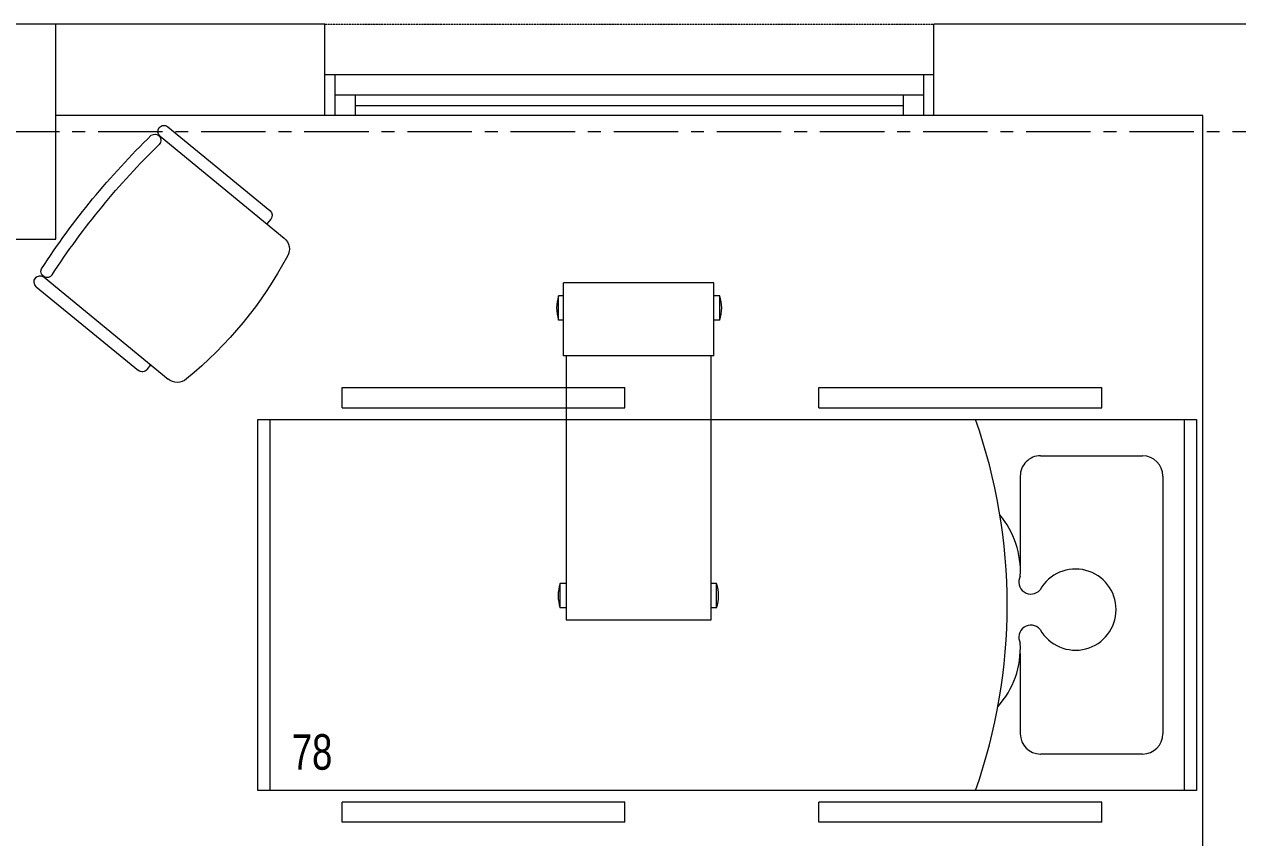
# Model space of a CAD drawing. Header units: millimetres. Extents: x 26027 to 581921, y 7230 to 233891.
# Drawn here: x 509799 to 512788, y 169405 to 171410 of the extents above; entities that cross this region are included whole.
import ezdxf

# ---------------------------------------------------------------- set-up
doc = ezdxf.new("R2010")
doc.units = ezdxf.units.MM
doc.header["$LTSCALE"] = 5
doc.linetypes.add('CENTER', pattern=[50.8, 31.75, -6.35, 6.35, -6.35])
doc.linetypes.add('HIDDEN2', pattern=[0.1875, 0.125, -0.0625])
for name, color, linetype, lineweight in [('Aluminum', 7, 'Continuous', 5), ('Medical Equipment and Furniture', 163, 'Continuous', 0), ('Medical Equipment and Furniture1', 163, 'Continuous', 5), ('Proj', 7, 'HIDDEN2', 5), ('Structure', 20, 'Continuous', 5), ('Walls', 32, 'Continuous', 5)]:
    doc.layers.add(name, color=color, linetype=linetype, lineweight=lineweight)
doc.layers.add('axes', color=9, linetype='Continuous')
doc.styles.add('X3G_ENTITY_257CFD', font='swisscl.ttf', dxfattribs={"height": 200})

# ---------------------------------------------------------------- blocks, each defined once
blk = doc.blocks.new('Hospital Bed')
at = {"layer": 'Medical Equipment and Furniture1'}
for p, q in [((38.338, -101.6315, 0), (38.338, -101.6815, 0)), ((38.338, -101.6315, 0), (39.0347, -101.6315, 0)), ((39.0347, -101.6315, 0), (39.0347, -101.6815, 0)), ((39.5123, -101.6315, 0), (40.209, -101.6315, 0)), ((39.5123, -101.6315, 0), (39.5123, -101.6815, 0)), ((40.209, -101.6315, 0), (40.209, -101.6815, 0)), ((38.338, -101.6815, 0), (39.0347, -101.6815, 0)), ((39.5123, -101.6815, 0), (40.209, -101.6815, 0)), ((38.105, -102.6245, 0), (38.105, -101.7101, 0)), ((38.105, -101.7101, 0), (40.4164, -101.7101, 0)), ((38.135, -102.6245, 0), (38.135, -101.7101, 0)), ((40.3864, -101.7101, 0), (40.3864, -102.6245, 0)), ((40.4164, -101.7101, 0), (40.4164, -102.6245, 0)), ((38.2374, -101.7997, 0), (38.4887, -101.7997, 0)), ((38.1874, -102.485, 0), (38.1874, -101.8497, 0)), ((38.5387, -102.0476, 0), (38.5387, -101.8497, 0)), ((38.5387, -102.485, 0), (38.5387, -102.264, 0)), ((38.4887, -102.535, 0), (38.2374, -102.535, 0)), ((40.4164, -102.6245, 0), (38.105, -102.6245, 0)), ((38.338, -102.6532, 0), (38.338, -102.7032, 0)), ((39.0347, -102.6532, 0), (38.338, -102.6532, 0)), ((39.0347, -102.6532, 0), (39.0347, -102.7032, 0)), ((40.209, -102.6532, 0), (39.5123, -102.6532, 0)), ((39.5123, -102.6532, 0), (39.5123, -102.7032, 0)), ((40.209, -102.6532, 0), (40.209, -102.7032, 0)), ((39.0347, -102.7032, 0), (38.338, -102.7032, 0)), ((40.209, -102.7032, 0), (39.5123, -102.7032, 0))]:
    blk.add_line(p, q, dxfattribs=at)
at = {"layer": 'Medical Equipment and Furniture1', "elevation": 0}
for points in [[(38.6489, -102.6245), (38.6489, -102.6245), (38.6489, -102.6245), (38.6489, -102.6245), (38.6489, -102.6245), (38.6489, -102.6245), (38.6489, -102.6245), (38.6489, -102.6245), (38.6489, -102.6245), (38.6489, -102.6245), (38.6489, -102.6245), (38.6489, -102.6245), (38.6489, -102.6245), (38.6489, -102.6245), (38.6489, -102.6245), (38.6489, -102.6245), (38.6489, -102.6245), (38.6489, -102.6245), (38.6489, -102.6245), (38.6489, -102.6245), (38.6489, -102.6245), (38.6489, -102.6245), (38.6489, -102.6245), (38.6489, -102.6245), (38.6489, -102.6245), (38.6489, -102.6245), (38.6489, -102.6245), (38.6489, -102.6245), (38.6489, -102.6245), (38.6489, -102.6245), (38.6489, -102.6245), (38.6489, -102.6245), (38.6489, -102.6245), (38.6489, -102.6245), (38.6489, -102.6245), (38.6489, -102.6245), (38.6489, -102.6245), (38.6489, -102.6245), (38.6489, -102.6245), (38.6489, -102.6245), (38.6489, -102.6245), (38.6489, -102.6245), (38.6489, -102.6245), (38.6489, -102.6245), (38.6489, -102.6245), (38.6489, -102.6245), (38.6489, -102.6245), (38.6489, -102.6245), (38.6489, -102.6245), (38.6489, -102.6245), (38.6489, -102.6245), (38.6489, -102.6245), (38.6489, -102.6245), (38.6489, -102.6245), (38.6489, -102.6245), (38.6489, -102.6245), (38.6489, -102.6245), (38.6489, -102.6245), (38.6489, -102.6245), (38.6489, -102.6245), (38.6489, -102.6245), (38.6489, -102.6245), (38.6489, -102.6245), (38.6489, -102.6245), (38.6489, -102.6245), (38.6489, -102.6245), (38.6489, -102.6245), (38.6489, -102.6245), (38.6489, -102.6245), (38.6489, -102.6245), (38.6489, -102.6245), (38.6489, -102.6245), (38.6489, -102.6245), (38.6489, -102.6245), (38.6489, -102.6245), (38.6489, -102.6245), (38.6489, -102.6245), (38.6489, -102.6245), (38.6489, -102.6245), (38.6489, -102.6245), (38.6489, -102.6245), (38.6489, -102.6245), (38.6489, -102.6245), (38.6489, -102.6245), (38.6489, -102.6245), (38.6489, -102.6245), (38.6489, -102.6245), (38.6489, -102.6245), (38.6489, -102.6245), (38.6489, -102.6245), (38.6489, -102.6245), (38.6489, -102.6245), (38.6489, -102.6245), (38.6489, -102.6245), (38.6489, -102.6245), (38.6489, -102.6245), (38.6489, -102.6245), (38.6489, -102.6245), (38.6489, -102.6245), (38.6489, -102.6245), (38.6489, -102.6245), (38.6489, -102.6245), (38.6489, -102.6245), (38.6489, -102.6245), (38.6489, -102.6245), (38.6489, -102.6245), (38.6489, -102.6245), (38.6489, -102.6245), (38.6489, -102.6245), (38.6489, -102.6245), (38.6489, -102.6245), (38.6489, -102.6245), (38.6489, -102.6245), (38.6489, -102.6245), (38.6489, -102.6245), (38.6489, -102.6245), (38.6489, -102.6245), (38.6489, -102.6245), (38.6489, -102.6245), (38.6489, -102.6245), (38.6489, -102.6245), (38.6489, -102.6245), (38.6489, -102.6245), (38.6489, -102.6245), (38.6489, -102.6245), (38.6489, -102.6245), (38.6489, -102.6245), (38.6489, -102.6245), (38.6489, -102.6245), (38.6489, -102.6245), (38.6489, -102.6245), (38.6489, -102.6245), (38.6489, -102.6245), (38.6489, -102.6245), (38.6489, -102.6245), (38.6489, -102.6245), (38.6489, -102.6245), (38.6489, -102.6245), (38.6489, -102.6245), (38.6489, -102.6245), (38.6489, -102.6245), (38.6489, -102.6245), (38.6489, -102.6245), (38.6489, -102.6245), (38.6489, -102.6245), (38.6489, -102.6245), (38.6489, -102.6245), (38.6489, -102.6245), (38.6489, -102.6245), (38.6489, -102.6245), (38.6489, -102.6245), (38.6489, -102.6245), (38.6489, -102.6245), (38.6489, -102.6245), (38.6489, -102.6245), (38.6489, -102.6245), (38.6489, -102.6245), (38.6489, -102.6245), (38.6489, -102.6245), (38.6489, -102.6245), (38.6489, -102.6245), (38.6489, -102.6245), (38.6489, -102.6245), (38.6489, -102.6245), (38.6489, -102.6245), (38.6489, -102.6245), (38.6489, -102.6245), (38.6489, -102.6245), (38.6489, -102.6245), (38.6489, -102.6245), (38.6489, -102.6245), (38.6489, -102.6245), (38.6489, -102.6245), (38.6489, -102.6245), (38.6489, -102.6245), (38.6489, -102.6245), (38.6489, -102.6245), (38.6489, -102.6245), (38.6489, -102.6245), (38.6489, -102.6245), (38.6489, -102.6245), (38.6489, -102.6245), (38.6489, -102.6245), (38.6489, -102.6245), (38.6489, -102.6245), (38.6489, -102.6245), (38.6489, -102.6245), (38.6489, -102.6245), (38.6489, -102.6245), (38.6489, -102.6245), (38.6489, -102.6245), (38.6489, -102.6245), (38.6489, -102.6245), (38.6489, -102.6245), (38.6489, -102.6245), (38.6489, -102.6245), (38.6489, -102.6245), (38.6489, -102.6245), (38.6489, -102.6245), (38.6489, -102.6245), (38.6489, -102.6245), (38.6489, -102.6245), (38.6489, -102.6245), (38.6489, -102.6245), (38.6489, -102.6245), (38.6489, -102.6245), (38.6489, -102.6245), (38.6489, -102.6245), (38.6489, -102.6245), (38.6489, -102.6245), (38.6489, -102.6245), (38.6489, -102.6245), (38.6489, -102.6245), (38.6489, -102.6245), (38.6489, -102.6245), (38.6489, -102.6245), (38.6489, -102.6245), (38.6489, -102.6245), (38.6489, -102.6245)], [(38.6489, -102.6245), (38.6489, -102.6245), (38.6489, -102.6245), (38.6489, -102.6245), (38.6489, -102.6245), (38.6489, -102.6245), (38.6489, -102.6245), (38.6489, -102.6245), (38.6489, -102.6245), (38.6489, -102.6245), (38.6489, -102.6245), (38.6489, -102.6245), (38.6489, -102.6245), (38.6489, -102.6245), (38.6489, -102.6245), (38.6489, -102.6245), (38.6489, -102.6245), (38.6489, -102.6245), (38.6489, -102.6245), (38.6489, -102.6245), (38.6489, -102.6245), (38.6489, -102.6245), (38.6489, -102.6245), (38.6489, -102.6245), (38.6489, -102.6245), (38.6489, -102.6245), (38.6489, -102.6245), (38.6489, -102.6245), (38.6489, -102.6245), (38.6489, -102.6245), (38.6489, -102.6245), (38.6489, -102.6245), (38.6489, -102.6245), (38.6489, -102.6245), (38.6489, -102.6245), (38.6489, -102.6245), (38.6489, -102.6245), (38.6489, -102.6245), (38.6489, -102.6245), (38.6489, -102.6245), (38.6489, -102.6245), (38.6489, -102.6245), (38.6489, -102.6245), (38.6489, -102.6245), (38.6489, -102.6245), (38.6489, -102.6245), (38.6489, -102.6245), (38.6489, -102.6245), (38.6489, -102.6245), (38.6489, -102.6245), (38.6489, -102.6245), (38.6489, -102.6245), (38.6489, -102.6245), (38.6489, -102.6245), (38.6489, -102.6245), (38.6489, -102.6245), (38.6489, -102.6245), (38.6489, -102.6245), (38.6489, -102.6245), (38.6489, -102.6245), (38.6489, -102.6245), (38.6489, -102.6245), (38.6489, -102.6245), (38.6489, -102.6245), (38.6489, -102.6245), (38.6489, -102.6245), (38.6489, -102.6245), (38.6489, -102.6245), (38.6489, -102.6245), (38.6489, -102.6245), (38.6489, -102.6245), (38.6489, -102.6245), (38.6489, -102.6245), (38.6489, -102.6245), (38.6489, -102.6245), (38.6489, -102.6245), (38.6489, -102.6245), (38.6489, -102.6245), (38.6489, -102.6245), (38.6489, -102.6245), (38.6489, -102.6245), (38.6489, -102.6245), (38.6489, -102.6245), (38.6489, -102.6245), (38.6489, -102.6245), (38.6489, -102.6245), (38.6489, -102.6245), (38.6489, -102.6245), (38.6489, -102.6245), (38.6489, -102.6245), (38.6489, -102.6245), (38.6489, -102.6245), (38.6489, -102.6245), (38.6489, -102.6245), (38.6489, -102.6245), (38.6489, -102.6245), (38.6489, -102.6245), (38.6489, -102.6245), (38.6489, -102.6245), (38.6489, -102.6245), (38.6489, -102.6245), (38.6489, -102.6245), (38.6489, -102.6245), (38.6489, -102.6245), (38.6489, -102.6245), (38.6489, -102.6245), (38.6489, -102.6245), (38.6489, -102.6245), (38.6489, -102.6245), (38.6489, -102.6245), (38.6489, -102.6245), (38.6489, -102.6245), (38.6489, -102.6245), (38.6489, -102.6245), (38.6489, -102.6245), (38.6489, -102.6245), (38.6489, -102.6245), (38.6489, -102.6245), (38.6489, -102.6245), (38.6489, -102.6245), (38.6489, -102.6245), (38.6489, -102.6245), (38.6489, -102.6245), (38.6489, -102.6245), (38.6489, -102.6245), (38.6489, -102.6245), (38.6489, -102.6245), (38.6489, -102.6245), (38.6489, -102.6245), (38.6489, -102.6245), (38.6489, -102.6245), (38.6489, -102.6245), (38.6489, -102.6245), (38.6489, -102.6245), (38.6489, -102.6245), (38.6489, -102.6245), (38.6489, -102.6245), (38.6489, -102.6245), (38.6489, -102.6245), (38.6489, -102.6245), (38.6489, -102.6245), (38.6489, -102.6245), (38.6489, -102.6245), (38.6489, -102.6245), (38.6489, -102.6245), (38.6489, -102.6245), (38.6489, -102.6245), (38.6489, -102.6245), (38.6489, -102.6245), (38.6489, -102.6245), (38.6489, -102.6245), (38.6489, -102.6245), (38.6489, -102.6245), (38.6489, -102.6245), (38.6489, -102.6245), (38.6489, -102.6245), (38.6489, -102.6245), (38.6489, -102.6245), (38.6489, -102.6245), (38.6489, -102.6245), (38.6489, -102.6245), (38.6489, -102.6245), (38.6489, -102.6245), (38.6489, -102.6245), (38.6489, -102.6245), (38.6489, -102.6245), (38.6489, -102.6245), (38.6489, -102.6245), (38.6489, -102.6245), (38.6489, -102.6245), (38.6489, -102.6245), (38.6489, -102.6245), (38.6489, -102.6245), (38.6489, -102.6245), (38.6489, -102.6245), (38.6489, -102.6245), (38.6489, -102.6245), (38.6489, -102.6245), (38.6489, -102.6245), (38.6489, -102.6245), (38.6489, -102.6245), (38.6489, -102.6245), (38.6489, -102.6245), (38.6489, -102.6245), (38.6489, -102.6245), (38.6489, -102.6245), (38.6489, -102.6245), (38.6489, -102.6245), (38.6489, -102.6245), (38.6489, -102.6245), (38.6489, -102.6245), (38.6489, -102.6245), (38.6489, -102.6245), (38.6489, -102.6245), (38.6489, -102.6245), (38.6489, -102.6245), (38.6489, -102.6245), (38.6489, -102.6245), (38.6489, -102.6245), (38.6489, -102.6245), (38.6489, -102.6245), (38.6489, -102.6245), (38.6489, -102.6245), (38.6489, -102.6245), (38.6489, -102.6245), (38.6489, -102.6245), (38.6489, -102.6245), (38.6489, -102.6245), (38.6489, -102.6245), (38.6489, -102.6245), (38.6489, -102.6245), (38.6489, -102.6245), (38.6489, -102.6245), (38.6489, -102.6245)], [(38.6489, -102.6245), (38.6489, -102.6245), (38.6489, -102.6245), (38.6489, -102.6245), (38.6489, -102.6245), (38.6489, -102.6245), (38.6489, -102.6245), (38.6489, -102.6245), (38.6489, -102.6245), (38.6489, -102.6245), (38.6489, -102.6245), (38.6489, -102.6245), (38.6489, -102.6245), (38.6489, -102.6245), (38.6489, -102.6245), (38.6489, -102.6245), (38.6489, -102.6245), (38.6489, -102.6245), (38.6489, -102.6245), (38.6489, -102.6245), (38.6489, -102.6245), (38.6489, -102.6245), (38.6489, -102.6245), (38.6489, -102.6245), (38.6489, -102.6245), (38.6489, -102.6245), (38.6489, -102.6245), (38.6489, -102.6245), (38.6489, -102.6245), (38.6489, -102.6245), (38.6489, -102.6245), (38.6489, -102.6245), (38.6489, -102.6245), (38.6489, -102.6245), (38.6489, -102.6245), (38.6489, -102.6245), (38.6489, -102.6245), (38.6489, -102.6245), (38.6489, -102.6245), (38.6489, -102.6245), (38.6489, -102.6245), (38.6489, -102.6245), (38.6489, -102.6245), (38.6489, -102.6245), (38.6489, -102.6245), (38.6489, -102.6245), (38.6489, -102.6245), (38.6489, -102.6245), (38.6489, -102.6245), (38.6489, -102.6245), (38.6489, -102.6245), (38.6489, -102.6245), (38.6489, -102.6245), (38.6489, -102.6245), (38.6489, -102.6245), (38.6489, -102.6245), (38.6489, -102.6245), (38.6489, -102.6245), (38.6489, -102.6245), (38.6489, -102.6245), (38.6489, -102.6245), (38.6489, -102.6245), (38.6489, -102.6245), (38.6489, -102.6245), (38.6489, -102.6245), (38.6489, -102.6245), (38.6489, -102.6245), (38.6489, -102.6245), (38.6489, -102.6245), (38.6489, -102.6245), (38.6489, -102.6245), (38.6489, -102.6245), (38.6489, -102.6245), (38.6489, -102.6245), (38.6489, -102.6245), (38.6489, -102.6245), (38.6489, -102.6245), (38.6489, -102.6245), (38.6489, -102.6245), (38.6489, -102.6245), (38.6489, -102.6245), (38.6489, -102.6245), (38.6489, -102.6245), (38.6489, -102.6245), (38.6489, -102.6245), (38.6489, -102.6245), (38.6489, -102.6245), (38.6489, -102.6245), (38.6489, -102.6245), (38.6489, -102.6245), (38.6489, -102.6245), (38.6489, -102.6245), (38.6489, -102.6245), (38.6489, -102.6245), (38.6489, -102.6245), (38.6489, -102.6245), (38.6489, -102.6245), (38.6489, -102.6245), (38.6489, -102.6245), (38.6489, -102.6245), (38.6489, -102.6245), (38.6489, -102.6245), (38.6489, -102.6245), (38.6489, -102.6245), (38.6489, -102.6245), (38.6489, -102.6245), (38.6489, -102.6245), (38.6489, -102.6245), (38.6489, -102.6245), (38.6489, -102.6245), (38.6489, -102.6245), (38.6489, -102.6245), (38.6489, -102.6245), (38.6489, -102.6245), (38.6489, -102.6245), (38.6489, -102.6245), (38.6489, -102.6245), (38.6489, -102.6245), (38.6489, -102.6245), (38.6489, -102.6245), (38.6489, -102.6245), (38.6489, -102.6245), (38.6489, -102.6245), (38.6489, -102.6245), (38.6489, -102.6245), (38.6489, -102.6245), (38.6489, -102.6245), (38.6489, -102.6245), (38.6489, -102.6245), (38.6489, -102.6245), (38.6489, -102.6245), (38.6489, -102.6245), (38.6489, -102.6245), (38.6489, -102.6245), (38.6489, -102.6245), (38.6489, -102.6245), (38.6489, -102.6245), (38.6489, -102.6245), (38.6489, -102.6245), (38.6489, -102.6245), (38.6489, -102.6245), (38.6489, -102.6245), (38.6489, -102.6245), (38.6489, -102.6245), (38.6489, -102.6245), (38.6489, -102.6245), (38.6489, -102.6245), (38.6489, -102.6245), (38.6489, -102.6245), (38.6489, -102.6245), (38.6489, -102.6245), (38.6489, -102.6245), (38.6489, -102.6245), (38.6489, -102.6245), (38.6489, -102.6245), (38.6489, -102.6245), (38.6489, -102.6245), (38.6489, -102.6245), (38.6489, -102.6245), (38.6489, -102.6245), (38.6489, -102.6245), (38.6489, -102.6245), (38.6489, -102.6245), (38.6489, -102.6245), (38.6489, -102.6245), (38.6489, -102.6245), (38.6489, -102.6245), (38.6489, -102.6245), (38.6489, -102.6245), (38.6489, -102.6245), (38.6489, -102.6245), (38.6489, -102.6245), (38.6489, -102.6245), (38.6489, -102.6245), (38.6489, -102.6245), (38.6489, -102.6245), (38.6489, -102.6245), (38.6489, -102.6245), (38.6489, -102.6245), (38.6489, -102.6245), (38.6489, -102.6245), (38.6489, -102.6245), (38.6489, -102.6245), (38.6489, -102.6245), (38.6489, -102.6245), (38.6489, -102.6245), (38.6489, -102.6245), (38.6489, -102.6245), (38.6489, -102.6245), (38.6489, -102.6245), (38.6489, -102.6245), (38.6489, -102.6245), (38.6489, -102.6245), (38.6489, -102.6245), (38.6489, -102.6245), (38.6489, -102.6245), (38.6489, -102.6245), (38.6489, -102.6245), (38.6489, -102.6245), (38.6489, -102.6245), (38.6489, -102.6245), (38.6489, -102.6245), (38.6489, -102.6245), (38.6489, -102.6245), (38.6489, -102.6245), (38.6489, -102.6245), (38.6489, -102.6245), (38.6489, -102.6245), (38.6489, -102.6245), (38.6489, -102.6245), (38.6489, -102.6245), (38.6489, -102.6245), (38.6489, -102.6245), (38.6489, -102.6245), (38.6489, -102.6245), (38.6489, -102.6245), (38.6489, -102.6245), (38.6489, -102.6245), (38.6489, -102.6245), (38.6489, -102.6245), (38.6489, -102.6245), (38.6489, -102.6245), (38.6489, -102.6245), (38.6489, -102.6245), (38.6489, -102.6245), (38.6489, -102.6245), (38.6489, -102.6245), (38.6489, -102.6245), (38.6489, -102.6245), (38.6489, -102.6245), (38.6489, -102.6245), (38.6489, -102.6245), (38.6489, -102.6245), (38.6489, -102.6245), (38.6489, -102.6245), (38.6489, -102.6245), (38.6489, -102.6245), (38.6489, -102.6245), (38.6489, -102.6245), (38.6489, -102.6245), (38.6489, -102.6245), (38.6489, -102.6245), (38.6489, -102.6245), (38.6489, -102.6245), (38.6489, -102.6245), (38.6489, -102.6245), (38.6489, -102.6245), (38.6489, -102.6245), (38.6489, -102.6245), (38.6489, -102.6245), (38.6489, -102.6245), (38.6489, -102.6245), (38.6489, -102.6245), (38.6489, -102.6245), (38.6489, -102.6245), (38.6489, -102.6245), (38.6489, -102.6245), (38.6489, -102.6245), (38.6489, -102.6245), (38.6489, -102.6245), (38.6489, -102.6245), (38.6489, -102.6245), (38.6489, -102.6245), (38.6489, -102.6245), (38.6489, -102.6245), (38.6489, -102.6245), (38.6489, -102.6245), (38.6489, -102.6245), (38.6489, -102.6245), (38.6489, -102.6245), (38.6489, -102.6245), (38.6489, -102.6245), (38.6489, -102.6245), (38.6489, -102.6245), (38.6489, -102.6245), (38.6489, -102.6245), (38.6489, -102.6245)]]:
    blk.add_lwpolyline(points, close=True, dxfattribs=at)
for points in [[(38.6489, -102.6245), (38.6489, -102.6245), (38.6489, -102.6245), (38.6489, -102.6245), (38.6489, -102.6245), (38.6489, -102.6245), (38.6489, -102.6245), (38.6489, -102.6245)], [(38.6489, -102.6245), (38.6489, -102.6245), (38.6489, -102.6245), (38.6489, -102.6245), (38.6489, -102.6245), (38.6489, -102.6245), (38.6489, -102.6245), (38.6489, -102.6245), (38.6489, -102.6245), (38.6489, -102.6245), (38.6489, -102.6245), (38.6489, -102.6245), (38.6489, -102.6245), (38.6489, -102.6245), (38.6489, -102.6245), (38.6489, -102.6245), (38.6489, -102.6245), (38.6489, -102.6245), (38.6489, -102.6245), (38.6489, -102.6245), (38.6489, -102.6245), (38.6489, -102.6245), (38.6489, -102.6245), (38.6489, -102.6245), (38.6489, -102.6245), (38.6489, -102.6245), (38.6489, -102.6245), (38.6489, -102.6245), (38.6489, -102.6245), (38.6489, -102.6245), (38.6489, -102.6245), (38.6489, -102.6245), (38.6489, -102.6245), (38.6489, -102.6245), (38.6489, -102.6245), (38.6489, -102.6245), (38.6489, -102.6245), (38.6489, -102.6245), (38.6489, -102.6245), (38.6489, -102.6245), (38.6489, -102.6245), (38.6489, -102.6245), (38.6489, -102.6245), (38.6489, -102.6245), (38.6489, -102.6245), (38.6489, -102.6245), (38.6489, -102.6245), (38.6489, -102.6245), (38.6489, -102.6245), (38.6489, -102.6245), (38.6489, -102.6245), (38.6489, -102.6245), (38.6489, -102.6245), (38.6489, -102.6245), (38.6489, -102.6245), (38.6489, -102.6245), (38.6489, -102.6245), (38.6489, -102.6245), (38.6489, -102.6245), (38.6489, -102.6245), (38.6489, -102.6245), (38.6489, -102.6245), (38.6489, -102.6245), (38.6489, -102.6245), (38.6489, -102.6245), (38.6489, -102.6245), (38.6489, -102.6245), (38.6489, -102.6245), (38.6489, -102.6245), (38.6489, -102.6245), (38.6489, -102.6245), (38.6489, -102.6245), (38.6489, -102.6245), (38.6489, -102.6245), (38.6489, -102.6245), (38.6489, -102.6245), (38.6489, -102.6245), (38.6489, -102.6245), (38.6489, -102.6245), (38.6489, -102.6245), (38.6489, -102.6245), (38.6489, -102.6245), (38.6489, -102.6245), (38.6489, -102.6245), (38.6489, -102.6245), (38.6489, -102.6245), (38.6489, -102.6245), (38.6489, -102.6245), (38.6489, -102.6245), (38.6489, -102.6245), (38.6489, -102.6245), (38.6489, -102.6245), (38.6489, -102.6245), (38.6489, -102.6245), (38.6489, -102.6245), (38.6489, -102.6245), (38.6489, -102.6245), (38.6489, -102.6245), (38.6489, -102.6245), (38.6489, -102.6245), (38.6489, -102.6245), (38.6489, -102.6245), (38.6489, -102.6245), (38.6489, -102.6245), (38.6489, -102.6245), (38.6489, -102.6245), (38.6489, -102.6245), (38.6489, -102.6245), (38.6489, -102.6245), (38.6489, -102.6245), (38.6489, -102.6245)], [(38.6489, -102.6245), (38.6489, -102.6245), (38.6489, -102.6245), (38.6489, -102.6245), (38.6489, -102.6245), (38.6489, -102.6245), (38.6489, -102.6245), (38.6489, -102.6245), (38.6489, -102.6245), (38.6489, -102.6245), (38.6489, -102.6245), (38.6489, -102.6245), (38.6489, -102.6245), (38.6489, -102.6245), (38.6489, -102.6245), (38.6489, -102.6245), (38.6489, -102.6245)], [(38.6489, -102.6245), (38.6489, -102.6245), (38.6489, -102.6245), (38.6489, -102.6245), (38.6489, -102.6245), (38.6489, -102.6245), (38.6489, -102.6245)], [(38.6489, -102.6245), (38.6489, -102.6245), (38.6489, -102.6245), (38.6489, -102.6245), (38.6489, -102.6245), (38.6489, -102.6245), (38.6489, -102.6245), (38.6489, -102.6245), (38.6489, -102.6245), (38.6489, -102.6245), (38.6489, -102.6245), (38.6489, -102.6245)], [(38.6489, -102.6245), (38.6489, -102.6245), (38.6489, -102.6245), (38.6489, -102.6245), (38.6489, -102.6245), (38.6489, -102.6245), (38.6489, -102.6245), (38.6489, -102.6245), (38.6489, -102.6245), (38.6489, -102.6245), (38.6489, -102.6245), (38.6489, -102.6245), (38.6489, -102.6245), (38.6489, -102.6245), (38.6489, -102.6245), (38.6489, -102.6245), (38.6489, -102.6245), (38.6489, -102.6245), (38.6489, -102.6245), (38.6489, -102.6245), (38.6489, -102.6245), (38.6489, -102.6245), (38.6489, -102.6245), (38.6489, -102.6245), (38.6489, -102.6245), (38.6489, -102.6245), (38.6489, -102.6245), (38.6489, -102.6245), (38.6489, -102.6245), (38.6489, -102.6245), (38.6489, -102.6245), (38.6489, -102.6245), (38.6489, -102.6245), (38.6489, -102.6245), (38.6489, -102.6245), (38.6489, -102.6245), (38.6489, -102.6245), (38.6489, -102.6245), (38.6489, -102.6245), (38.6489, -102.6245), (38.6489, -102.6245), (38.6489, -102.6245), (38.6489, -102.6245), (38.6489, -102.6245), (38.6489, -102.6245), (38.6489, -102.6245), (38.6489, -102.6245), (38.6489, -102.6245), (38.6489, -102.6245), (38.6489, -102.6245), (38.6489, -102.6245), (38.6489, -102.6245), (38.6489, -102.6245), (38.6489, -102.6245), (38.6489, -102.6245), (38.6489, -102.6245), (38.6489, -102.6245), (38.6489, -102.6245), (38.6489, -102.6245), (38.6489, -102.6245), (38.6489, -102.6245), (38.6489, -102.6245), (38.6489, -102.6245), (38.6489, -102.6245), (38.6489, -102.6245), (38.6489, -102.6245), (38.6489, -102.6245), (38.6489, -102.6245), (38.6489, -102.6245), (38.6489, -102.6245), (38.6489, -102.6245), (38.6489, -102.6245), (38.6489, -102.6245), (38.6489, -102.6245), (38.6489, -102.6245), (38.6489, -102.6245), (38.6489, -102.6245), (38.6489, -102.6245), (38.6489, -102.6245), (38.6489, -102.6245), (38.6489, -102.6245), (38.6489, -102.6245), (38.6489, -102.6245), (38.6489, -102.6245), (38.6489, -102.6245), (38.6489, -102.6245), (38.6489, -102.6245), (38.6489, -102.6245), (38.6489, -102.6245)], [(38.6489, -102.6245), (38.6489, -102.6245), (38.6489, -102.6245), (38.6489, -102.6245), (38.6489, -102.6245), (38.6489, -102.6245), (38.6489, -102.6245), (38.6489, -102.6245), (38.6489, -102.6245), (38.6489, -102.6245), (38.6489, -102.6245), (38.6489, -102.6245), (38.6489, -102.6245), (38.6489, -102.6245), (38.6489, -102.6245), (38.6489, -102.6245), (38.6489, -102.6245), (38.6489, -102.6245), (38.6489, -102.6245), (38.6489, -102.6245), (38.6489, -102.6245), (38.6489, -102.6245), (38.6489, -102.6245), (38.6489, -102.6245), (38.6489, -102.6245), (38.6489, -102.6245), (38.6489, -102.6245), (38.6489, -102.6245), (38.6489, -102.6245), (38.6489, -102.6245), (38.6489, -102.6245), (38.6489, -102.6245), (38.6489, -102.6245), (38.6489, -102.6245), (38.6489, -102.6245), (38.6489, -102.6245), (38.6489, -102.6245), (38.6489, -102.6245), (38.6489, -102.6245), (38.6489, -102.6245), (38.6489, -102.6245), (38.6489, -102.6245), (38.6489, -102.6245), (38.6489, -102.6245), (38.6489, -102.6245), (38.6489, -102.6245), (38.6489, -102.6245), (38.6489, -102.6245), (38.6489, -102.6245), (38.6489, -102.6245), (38.6489, -102.6245), (38.6489, -102.6245), (38.6489, -102.6245), (38.6489, -102.6245)], [(38.6489, -102.6245), (38.6489, -102.6245), (38.6489, -102.6245), (38.6489, -102.6245), (38.6489, -102.6245), (38.6489, -102.6245), (38.6489, -102.6245), (38.6489, -102.6245), (38.6489, -102.6245), (38.6489, -102.6245)], [(38.6489, -102.6245), (38.6489, -102.6245), (38.6489, -102.6245), (38.6489, -102.6245), (38.6489, -102.6245), (38.6489, -102.6245), (38.6489, -102.6245), (38.6489, -102.6245), (38.6489, -102.6245), (38.6489, -102.6245)], [(38.6489, -102.6245), (38.6489, -102.6245), (38.6489, -102.6245), (38.6489, -102.6245), (38.6489, -102.6245), (38.6489, -102.6245), (38.6489, -102.6245), (38.6489, -102.6245), (38.6489, -102.6245), (38.6489, -102.6245), (38.6489, -102.6245), (38.6489, -102.6245), (38.6489, -102.6245), (38.6489, -102.6245), (38.6489, -102.6245)], [(38.6489, -102.6245), (38.6489, -102.6245), (38.6489, -102.6245), (38.6489, -102.6245), (38.6489, -102.6245), (38.6489, -102.6245), (38.6489, -102.6245), (38.6489, -102.6245), (38.6489, -102.6245), (38.6489, -102.6245)], [(38.6489, -102.6245), (38.6489, -102.6245), (38.6489, -102.6245), (38.6489, -102.6245), (38.6489, -102.6245), (38.6489, -102.6245), (38.6489, -102.6245)], [(38.6489, -102.6245), (38.6489, -102.6245), (38.6489, -102.6245), (38.6489, -102.6245), (38.6489, -102.6245), (38.6489, -102.6245), (38.6489, -102.6245), (38.6489, -102.6245), (38.6489, -102.6245), (38.6489, -102.6245)], [(38.6489, -102.6245), (38.6489, -102.6245), (38.6489, -102.6245), (38.6489, -102.6245), (38.6489, -102.6245), (38.6489, -102.6245), (38.6489, -102.6245), (38.6489, -102.6245), (38.6489, -102.6245), (38.6489, -102.6245), (38.6489, -102.6245), (38.6489, -102.6245), (38.6489, -102.6245), (38.6489, -102.6245), (38.6489, -102.6245), (38.6489, -102.6245), (38.6489, -102.6245), (38.6489, -102.6245)], [(38.6489, -102.6245), (38.6489, -102.6245), (38.6489, -102.6245), (38.6489, -102.6245), (38.6489, -102.6245), (38.6489, -102.6245), (38.6489, -102.6245), (38.6489, -102.6245), (38.6489, -102.6245)]]:
    blk.add_lwpolyline(points, dxfattribs=at)
at = {"layer": 'Medical Equipment and Furniture1'}
for centre, radius, start, end in [((39.9488, -102.1673, 0), 1.378, 160.6222, 199.3778), ((38.2374, -101.8497, 0), 0.05, 90, 180), ((38.4887, -101.8497, 0), 0.05, 0, 90), ((38.7578, -102.0625, 0), 0.2195, 138.2973, 182.816), ((38.4026, -102.1558, 0), 0.1, 29.3037, 330.6963), ((38.5126, -102.0878, 0), 0.0297, 220.0437, 29.1003), ((38.5126, -102.2238, 0), 0.0297, 330.8997, 139.9563), ((38.7578, -102.2491, 0), 0.2195, 177.184, 219.6878), ((38.2374, -102.485, 0), 0.05, 180, 270), ((38.4887, -102.485, 0), 0.05, 270, 0)]:
    blk.add_arc(centre, radius, start, end, dxfattribs=at)
blk = doc.blocks.new('HF13963-P')
at = {"layer": 'Medical Equipment and Furniture1'}
for p, q in [((0.18, 0.185), (0, 0.185)), ((0, 0.185), (0, -0.185)), ((0.0915, 0.1995), (0.0315, 0.1995)), ((0.0315, 0.1995), (0.0315, 0.185)), ((0.0915, 0.1995), (0.0915, 0.185)), ((0.18, 0.185), (0.18, -0.185)), ((0.8007, 0.1919), (0.7407, 0.1919)), ((0.7407, 0.1919), (0.7407, 0.1788)), ((0.8007, 0.1919), (0.8007, 0.1788)), ((0.83, 0.1788), (0.18, 0.1788)), ((0.83, -0.1788), (0.83, 0.1788)), ((0.18, -0.1788), (0.83, -0.1788)), ((0.7407, -0.1788), (0.7407, -0.1933)), ((0.8007, -0.1788), (0.8007, -0.1933)), ((0.18, -0.185), (0, -0.185)), ((0.0315, -0.185), (0.0315, -0.1971)), ((0.0915, -0.1971), (0.0315, -0.1971)), ((0.0915, -0.185), (0.0915, -0.1971)), ((0.8007, -0.1933), (0.7407, -0.1933))]:
    blk.add_line(p, q, dxfattribs=at)
for centre, start, end in [((0.0615, 0.112), 71.0754, 108.9246), ((0.7707, 0.1044), 71.0754, 108.9246), ((0.0615, -0.1096), 251.0754, 288.9246), ((0.7707, -0.1058), 251.0754, 288.9246)]:
    blk.add_arc(centre, 0.0925, start, end, dxfattribs=at)
blk = doc.blocks.new('GF21016P-P')
at = {"layer": 'Medical Equipment and Furniture1', "extrusion": (-1.24384e-09, -1.20261e-09, -1)}
for p, q in [((-0.225, -0.4495), (-0.225, -0.0538)), ((0.225, -0.4495), (0.225, -0.0538)), ((-0.24, -0.109), (-0.225, -0.109)), ((0.24, -0.109), (0.225, -0.109)), ((-0.255, -0.4495), (-0.255, -0.124)), ((0.255, -0.4495), (0.255, -0.124)), ((0.24, -0.4645), (0.24, -0.4645))]:
    blk.add_line(p, q, dxfattribs=at)
for centre, radius, start, end in [((0, -1.0036), 1.0036, 78.7568, 101.2432), ((0.19, -0.0538), 0.035, 0, 80.6557), ((-0.19, -0.0538), 0.035, 99.3443, 180), ((0.24, -0.124), 0.015, 0, 90), ((-0.24, -0.124), 0.015, 90, 180), ((0.2093, -0.4529), 0.015, 284.3864, 95.5209), ((0, 1.4254), 1.8749, 263.6341, 276.3659), ((-0.2093, -0.4529), 0.015, 84.4791, 255.6136), ((0.24, -0.4495), 0.015, 270, 0), ((0.24, -0.4495), 0.015, 180, 270), ((0, 1.406), 1.8855, 263.5119, 276.4881), ((-0.24, -0.4495), 0.015, 270, 0), ((-0.24, -0.4495), 0.015, 180, 270)]:
    blk.add_arc(centre, radius, start, end, dxfattribs=at)

msp = doc.modelspace()

# ---------------------------------------------------------------- linework, layer by layer
at = {"layer": 'Aluminum'}
for p, q in [((512039.4, 171285.3, 1), (510539.4, 171285.3, 1)), ((510564.4, 171285.3, 1), (510564.4, 171185.3, 1)), ((512014.4, 171285.3, 1), (512014.4, 171185.3, 1)), ((512014.4, 171235.3, 1), (510564.4, 171235.3, 1)), ((510614.4, 171235.3, 1), (510614.4, 171185.3, 1)), ((511964.4, 171235.3, 1), (511964.4, 171185.3, 1)), ((510614.4, 171210.3, 1), (511964.4, 171210.3, 1)), ((512039.4, 171185.3, 1), (510539.4, 171185.3, 1))]:
    msp.add_line(p, q, dxfattribs=at)
at = {"layer": 'axes', "linetype": 'CENTER', "lineweight": 0}
msp.add_line((544175.8, 171145.3, 2.4), (461285.2, 171145.3, 2.4), dxfattribs=at)
at = {"layer": 'Proj'}
msp.add_line((510539.4, 171410.3, 1), (512039.4, 171410.3, 1), dxfattribs=at)
at = {"layer": 'Structure', "elevation": 0}
msp.add_lwpolyline([(509347.1, 170880.3), (509877.1, 170880.3), (509877.1, 171410.3), (509347.1, 171410.3)], close=True, dxfattribs=at)
at = {"layer": 'Walls'}
for p, q in [((510539.4, 171410.3, 1), (509877.1, 171410.3, 0)), ((510539.4, 171185.3, 1), (510539.4, 171410.3, 1)), ((513949.2, 171410.3, 1), (512039.4, 171410.3, 1)), ((512039.4, 171185.3, 1), (512039.4, 171410.3, 1)), ((510539.4, 171185.3, 1), (509877.1, 171185.3, 0)), ((512701.7, 171185.3, 0), (512039.4, 171185.3, 0)), ((512701.7, 166360.3, 0), (512701.7, 171185.3, 0))]:
    msp.add_line(p, q, dxfattribs=at)

# ---------------------------------------------------------------- block references
at = {"layer": 'Medical Equipment and Furniture', "xscale": 1000, "yscale": 1000, "zscale": 1000}
for name, p, rotation in [('GF21016P-P', (510338.2, 170675.2, 2.4), 230.6006612551376), ('HF13963-P', (511312.6, 170772.6, 0), 270.0000011920892), ('Hospital Bed', (550791.1, 67811.7, 0), 180)]:
    msp.add_blockref(name, p, dxfattribs=dict(at, rotation=rotation))

# ---------------------------------------------------------------- texts
at = {"layer": 'Medical Equipment and Furniture', "insert": (510508.2, 169571.7, 0), "char_height": 87.47, "attachment_point": 8, "style": 'X3G_ENTITY_257CFD'}
msp.add_mtext('78', dxfattribs=at)

doc.saveas('drawing.dxf')
